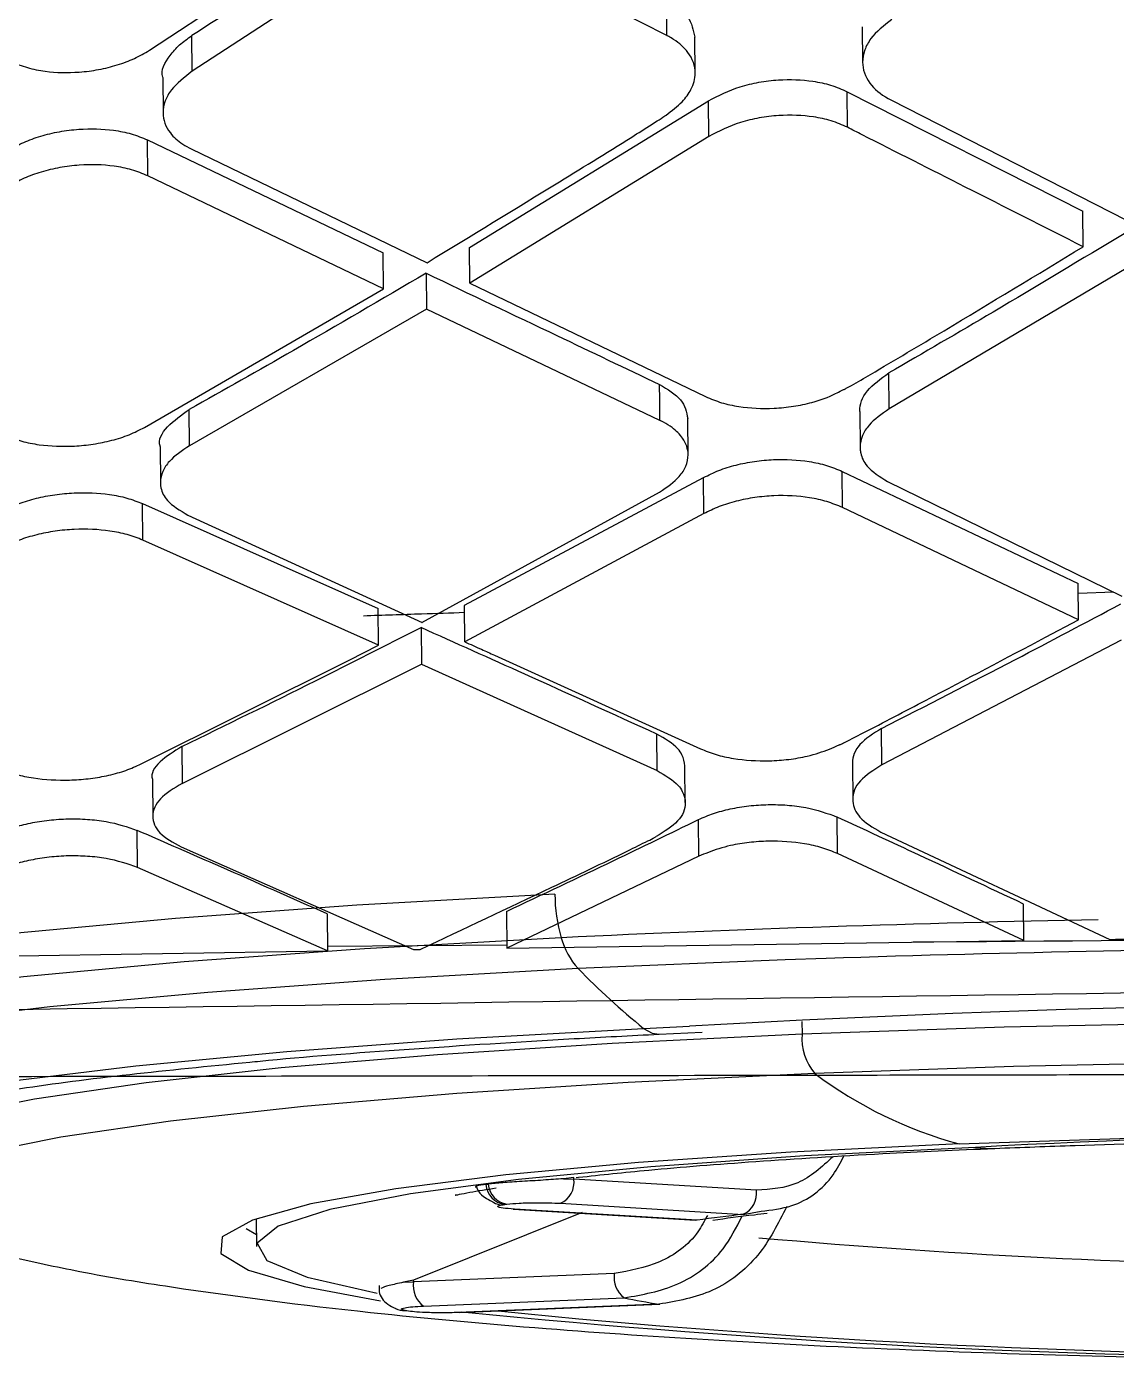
# Model space of a CAD drawing. Extents: x 832 to 912, y 781 to 934.
# Drawn here: x 847.903 to 848.459, y 877.831 to 878.518 of the extents above; entities that cross this region are included whole.
import ezdxf

# ---------------------------------------------------------------- set-up
doc = ezdxf.new("R2010")
doc.units = 0
doc.header["$MEASUREMENT"] = 0
doc.layers.add('1', color=4, linetype='Continuous')

# ---------------------------------------------------------------- blocks, each defined once
blk = doc.blocks.new('pillow top view')
at = {"layer": '1', "color": 3, "linetype": 'Continuous', "lineweight": 25}
for p, q in [((-4.65344, -5.03681), (-4.5285, -4.96174)), ((-4.50712, -4.97381), (-4.63205, -5.04839)), ((-4.38939, -5.03988), (-4.50711, -4.97381)), ((-4.38939, -5.03988), (-4.38883, -5.02175)), ((-4.63205, -5.04839), (-4.63148, -5.0302)), ((-4.37577, -5.05939), (-4.37521, -5.04125)), ((-4.28969, -5.03941), (-4.29025, -5.05753)), ((-4.64718, -5.05086), (-4.64775, -5.06908)), ((-4.4943, -5.14371), (-4.36953, -5.07395)), ((-4.3701, -5.09211), (-4.36953, -5.07395)), ((-4.29929, -5.09024), (-4.29873, -5.07211)), ((-4.29873, -5.0721), (-4.181, -5.13767)), ((-4.27662, -5.07712), (-4.1589, -5.14318)), ((-4.65675, -5.10073), (-4.65619, -5.08247)), ((-4.65619, -5.08245), (-4.53835, -5.14469)), ((-4.63409, -5.08788), (-4.51627, -5.15065)), ((-4.3701, -5.09211), (-4.49487, -5.162)), ((-4.53892, -5.16301), (-4.65676, -5.10073)), ((-4.18156, -5.15586), (-4.18099, -5.13769)), ((-4.53892, -5.16301), (-4.53835, -5.14472)), ((-4.49487, -5.162), (-4.4943, -5.14373)), ((-4.51694, -5.15598), (-4.51751, -5.17432)), ((-4.66358, -5.22881), (-4.53892, -5.16301)), ((-4.49487, -5.162), (-4.37704, -5.22452)), ((-4.16018, -5.16777), (-4.28369, -5.23447)), ((-4.51752, -5.17432), (-4.64097, -5.23902)), ((-4.4008, -5.23577), (-4.51751, -5.17432)), ((-4.64096, -5.23902), (-4.64039, -5.22056)), ((-4.28368, -5.23448), (-4.28311, -5.21618)), ((-4.38713, -5.25374), (-4.38656, -5.23536)), ((-4.29876, -5.23525), (-4.29933, -5.25359)), ((-4.65602, -5.23884), (-4.65659, -5.25735)), ((-4.66669, -5.28616), (-4.66611, -5.26758)), ((-4.66611, -5.26757), (-4.54815, -5.3258)), ((-4.50414, -5.32591), (-4.37966, -5.26569)), ((-4.38023, -5.28411), (-4.37966, -5.26569)), ((-4.30948, -5.28381), (-4.30891, -5.26541)), ((-4.30891, -5.2654), (-4.19106, -5.32729)), ((-4.64321, -5.27434), (-4.52613, -5.33388)), ((-4.52614, -5.33388), (-4.40242, -5.27222)), ((-4.28599, -5.27151), (-4.16902, -5.3347)), ((-4.19163, -5.34575), (-4.30948, -5.28381)), ((-4.54873, -5.34445), (-4.66669, -5.28616)), ((-4.38023, -5.28411), (-4.50472, -5.34453)), ((-4.54873, -5.34445), (-4.54815, -5.3258)), ((-4.50471, -5.34453), (-4.50414, -5.32594)), ((-4.19163, -5.34576), (-4.19106, -5.3273)), ((-4.52673, -5.33639), (-4.52731, -5.35504)), ((-4.17297, -5.33249), (-4.19121, -5.3323)), ((-4.56406, -5.35152), (-4.54873, -5.34445)), ((-4.67308, -5.40054), (-4.56406, -5.35152)), ((-4.48984, -5.35194), (-4.38678, -5.40379)), ((-4.20865, -5.35397), (-4.19163, -5.34576)), ((-4.65165, -5.41089), (-4.52731, -5.35504)), ((-4.52731, -5.35504), (-4.40937, -5.41405)), ((-4.17023, -5.357), (-4.29466, -5.41566)), ((-4.65107, -5.39212), (-4.65165, -5.41089)), ((-4.40937, -5.41405), (-4.40879, -5.39541)), ((-4.29466, -5.41566), (-4.29409, -5.3971)), ((-4.66664, -5.40835), (-4.66722, -5.42716)), ((-4.39565, -5.43085), (-4.39507, -5.41221)), ((-4.30968, -5.41425), (-4.31026, -5.43285)), ((-4.67604, -5.45278), (-4.67545, -5.43393)), ((-4.38982, -5.45848), (-4.38924, -5.43982)), ((-4.31912, -5.45998), (-4.31854, -5.44134)), ((-4.65348, -5.44323), (-4.53717, -5.50022)), ((-4.58095, -5.49912), (-4.67604, -5.45278)), ((-4.29655, -5.44988), (-4.18216, -5.50921)), ((-4.38982, -5.45848), (-4.48957, -5.50143)), ((-4.22591, -5.50808), (-4.31913, -5.45998)), ((-4.58037, -5.48028), (-4.58095, -5.49912)), ((-4.48899, -5.48265), (-4.48957, -5.50143)), ((-4.22591, -5.50808), (-4.22533, -5.48944)), ((-4.84871, -5.49275), (-4.58095, -5.49912)), ((-4.48952, -5.49996), (-4.58089, -5.497)), ((-4.53717, -5.50022), (-4.53373, -5.50031)), ((-4.48957, -5.50143), (-4.22591, -5.50808))]:
    blk.add_line(p, q, dxfattribs=at)
at = {"layer": '1', "color": 3, "linetype": 'Continuous', "lineweight": 25, "flags": 128}
blk.add_lwpolyline([(-4.4008, -5.23577), (-4.40048, -5.22548), (-4.40023, -5.2174)], dxfattribs=at)
at = {"layer": '1', "color": 3, "linetype": 'Continuous', "lineweight": 25}
for points, knots in [([(-5.96993, -5.31757), (-5.95412, -5.28197), (-5.92247, -5.21069), (-5.8683, -5.0828), (-5.80672, -4.93522), (-5.73674, -4.7627), (-5.65757, -4.56395), (-5.57202, -4.33817), (-5.47877, -4.09082), (-5.36905, -3.79745), (-5.24148, -3.45857), (-5.09568, -3.07781), (-4.94356, -2.68976), (-4.78567, -2.29692), (-4.62314, -1.90181), (-4.51096, -1.63778), (-4.45493, -1.50592)], [0, 0, 0, 0, 0.06234, 0.124818, 0.187363, 0.250453, 0.313852, 0.376637, 0.439459, 0.502671, 0.586016, 0.668823, 0.751617, 0.834542, 0.917364, 1, 1, 1, 1]), ([(-5.88354, -5.31773), (-5.86533, -5.2826), (-5.82888, -5.21228), (-5.7653, -5.08689), (-5.69697, -4.94008), (-5.62156, -4.76744), (-5.54008, -4.56693), (-5.45479, -4.33956), (-5.36482, -4.0909), (-5.26168, -3.79698), (-5.14437, -3.45855), (-5.01176, -3.07907), (-4.87392, -2.69279), (-4.73025, -2.30246), (-4.58127, -1.91042), (-4.47645, -1.64923), (-4.42408, -1.51874)], [0, 0, 0, 0, 0.062319, 0.124752, 0.187451, 0.250906, 0.314486, 0.37751, 0.44061, 0.503895, 0.587131, 0.669779, 0.75236, 0.835034, 0.917583, 1, 1, 1, 1]), ([(-5.66429, -5.29809), (-5.66125, -5.29267), (-5.64418, -5.2623), (-5.61086, -5.20379), (-5.57105, -5.12567), (-5.53151, -5.04557), (-5.49133, -4.9669), (-5.44392, -4.87301), (-5.3899, -4.75989), (-5.33004, -4.62557), (-5.25744, -4.47025), (-5.18247, -4.30578), (-5.10108, -4.12448), (-5.01326, -3.92759), (-4.91944, -3.71552), (-4.82239, -3.49626), (-4.72242, -3.27374), (-4.61807, -3.0442), (-4.52191, -2.8345), (-4.43676, -2.65157), (-4.3612, -2.49113), (-4.28001, -2.32121), (-4.19911, -2.15285), (-4.12742, -2.005), (-4.08368, -1.91839), (-4.06475, -1.8809)], [0, 0, 0, 0, 0.009738, 0.054602, 0.100033, 0.132056, 0.170263, 0.205637, 0.248795, 0.300159, 0.346151, 0.397485, 0.446642, 0.498592, 0.555879, 0.611205, 0.664279, 0.721091, 0.779345, 0.816198, 0.852883, 0.894557, 0.93795, 0.973138, 1, 1, 1, 1]), ([(-4.05075, -1.88719), (-4.11925, -2.02592), (-4.25638, -2.30365), (-4.4535, -2.71878), (-4.64269, -3.131), (-4.82513, -3.53552), (-4.97557, -3.87826), (-5.10042, -4.15737), (-5.19893, -4.37841), (-5.29597, -4.58274), (-5.38891, -4.78578), (-5.49037, -4.97757), (-5.58218, -5.15438), (-5.63666, -5.25013), (-5.66395, -5.29809)], [0, 0, 0, 0, 0.099304, 0.198802, 0.298385, 0.398318, 0.498406, 0.560918, 0.623789, 0.687365, 0.750255, 0.833389, 0.916533, 1, 1, 1, 1]), ([(-5.3467, -5.32792), (-5.31822, -5.28694), (-5.26101, -5.20458), (-5.16152, -5.05074), (-5.05365, -4.87807), (-4.93684, -4.68686), (-4.81207, -4.48032), (-4.65625, -4.22147), (-4.46573, -3.90579), (-4.23619, -3.53293), (-3.99353, -3.14702), (-3.82029, -2.8855), (-3.73354, -2.75454)], [0, 0, 0, 0, 0.080977, 0.162706, 0.245456, 0.32577, 0.407713, 0.491268, 0.616464, 0.743327, 0.871464, 1, 1, 1, 1]), ([(-4.50655, -4.95568), (-4.52989, -4.96983), (-4.57157, -4.9951), (-4.61317, -5.01947), (-4.63148, -5.0302)], [0, 0, 0, 0, 0.56, 1, 1, 1, 1]), ([(-4.38882, -5.02175), (-4.38735, -5.02265), (-4.3831, -5.02526), (-4.37679, -5.03157), (-4.37584, -5.03763), (-4.37527, -5.04126)], [0, 0, 0, 0, 0.17571, 0.505414, 1, 1, 1, 1]), ([(-4.64714, -5.05085), (-4.64715, -5.05081), (-4.64824, -5.04728), (-4.64453, -5.04144), (-4.63837, -5.03463), (-4.63375, -5.03166), (-4.63148, -5.0302)], [0, 0, 0, 0, 0.006563, 0.501226, 0.755238, 1, 1, 1, 1]), ([(-4.27453, -5.03625), (-4.27864, -5.03922), (-4.285, -5.04381), (-4.28923, -5.05129), (-4.29103, -5.05908), (-4.28824, -5.06813), (-4.28145, -5.07435), (-4.27707, -5.07687), (-4.27663, -5.07712)], [0, 0, 0, 0, 0.236359, 0.365125, 0.500757, 0.750191, 0.974844, 1, 1, 1, 1]), ([(-4.72427, -5.03965), (-4.72156, -5.04091), (-4.71638, -5.04333), (-4.7048, -5.04609), (-4.69222, -5.0469), (-4.67963, -5.04576), (-4.67002, -5.04377), (-4.66101, -5.04083), (-4.65596, -5.03815), (-4.65343, -5.03681)], [0, 0, 0, 0, 0.142546, 0.273416, 0.499419, 0.625122, 0.750294, 0.875178, 1, 1, 1, 1]), ([(-4.39148, -5.08029), (-4.38846, -5.07816), (-4.38282, -5.0742), (-4.37743, -5.06736), (-4.37476, -5.05864), (-4.37759, -5.04944), (-4.38379, -5.04336), (-4.38787, -5.04077), (-4.38899, -5.0401), (-4.38929, -5.03994), (-4.38938, -5.03988), (-4.38939, -5.03988)], [0, 0, 0, 0, 0.168599, 0.314289, 0.500832, 0.74991, 0.935299, 0.982819, 0.995209, 0.999512, 1, 1, 1, 1]), ([(-4.63205, -5.04839), (-4.63615, -5.05129), (-4.64251, -5.05578), (-4.64674, -5.06305), (-4.64853, -5.0706), (-4.64595, -5.07848), (-4.6398, -5.08458), (-4.63554, -5.08705), (-4.6341, -5.08789)], [0, 0, 0, 0, 0.235294, 0.364143, 0.500283, 0.749676, 0.91582, 1, 1, 1, 1]), ([(-4.36953, -5.07395), (-4.36429, -5.07149), (-4.35638, -5.06778), (-4.34349, -5.06534), (-4.3308, -5.06429), (-4.31808, -5.06532), (-4.30651, -5.0683), (-4.30139, -5.0708), (-4.29873, -5.07209)], [0, 0, 0, 0, 0.246373, 0.372176, 0.499633, 0.729591, 0.859815, 1, 1, 1, 1]), ([(-4.72701, -5.08479), (-4.72452, -5.08353), (-4.71952, -5.081), (-4.71058, -5.07819), (-4.70096, -5.07628), (-4.68821, -5.07519), (-4.6755, -5.07608), (-4.66393, -5.07887), (-4.65883, -5.08123), (-4.65619, -5.08245)], [0, 0, 0, 0, 0.123365, 0.247578, 0.372931, 0.499546, 0.73012, 0.860224, 1, 1, 1, 1]), ([(-4.51627, -5.15065), (-4.49324, -5.13783), (-4.4568, -5.11755), (-4.41673, -5.09508), (-4.39835, -5.08439), (-4.39321, -5.08146), (-4.39167, -5.08041), (-4.39148, -5.08029)], [0, 0, 0, 0, 0.554204, 0.876802, 0.963316, 0.995483, 1, 1, 1, 1]), ([(-4.29929, -5.09024), (-4.30193, -5.08896), (-4.30702, -5.08647), (-4.31858, -5.08348), (-4.33131, -5.08244), (-4.34404, -5.08349), (-4.35692, -5.08593), (-4.36485, -5.08965), (-4.37009, -5.09211)], [0, 0, 0, 0, 0.139184, 0.269055, 0.500241, 0.627369, 0.753365, 1, 1, 1, 1]), ([(-4.18156, -5.15586), (-4.20118, -5.14493), (-4.23799, -5.12443), (-4.27724, -5.10254), (-4.29686, -5.0916), (-4.2993, -5.09024)], [0, 0, 0, 0, 0.499991, 0.937959, 1, 1, 1, 1]), ([(-4.65675, -5.10073), (-4.65938, -5.09952), (-4.66445, -5.09718), (-4.67599, -5.09438), (-4.68871, -5.09347), (-4.70149, -5.09456), (-4.71112, -5.09647), (-4.72008, -5.09928), (-4.72508, -5.10181), (-4.72758, -5.10308)], [0, 0, 0, 0, 0.138802, 0.268469, 0.499892, 0.62644, 0.752103, 0.876529, 1, 1, 1, 1]), ([(-4.15961, -5.14956), (-4.1827, -5.16225), (-4.22393, -5.18492), (-4.26503, -5.20662), (-4.28311, -5.21617)], [0, 0, 0, 0, 0.560002, 1, 1, 1, 1]), ([(-4.51695, -5.15598), (-4.54003, -5.16832), (-4.58126, -5.19036), (-4.62232, -5.21133), (-4.64039, -5.22056)], [0, 0, 0, 0, 0.56, 1, 1, 1, 1]), ([(-4.51694, -5.15598), (-4.49516, -5.16745), (-4.45625, -5.18795), (-4.41735, -5.2084), (-4.40023, -5.2174)], [0, 0, 0, 0, 0.560002, 1, 1, 1, 1]), ([(-4.30628, -5.22364), (-4.30615, -5.2236), (-4.30579, -5.22347), (-4.30452, -5.22285), (-4.30008, -5.22061), (-4.28307, -5.2115), (-4.24279, -5.18968), (-4.20577, -5.16923), (-4.18156, -5.15585)], [0, 0, 0, 0, 0.003088, 0.00922, 0.030711, 0.110678, 0.418547, 1, 1, 1, 1]), ([(-4.65592, -5.23883), (-4.65595, -5.23875), (-4.65708, -5.23557), (-4.65275, -5.22864), (-4.64451, -5.22326), (-4.64039, -5.22056)], [0, 0, 0, 0, 0.01295, 0.505758, 1, 1, 1, 1]), ([(-4.40023, -5.2174), (-4.39621, -5.22003), (-4.38819, -5.22527), (-4.38712, -5.232), (-4.38658, -5.23536)], [0, 0, 0, 0, 0.501595, 1, 1, 1, 1]), ([(-4.29876, -5.23525), (-4.29876, -5.23515), (-4.29871, -5.23173), (-4.29591, -5.22455), (-4.28738, -5.21897), (-4.28311, -5.21618)], [0, 0, 0, 0, 0.0144512, 0.5065076, 1, 1, 1, 1]), ([(-4.73435, -5.2301), (-4.73178, -5.23124), (-4.72678, -5.23344), (-4.7153, -5.2362), (-4.70262, -5.23721), (-4.68991, -5.23642), (-4.68035, -5.23485), (-4.67126, -5.23235), (-4.66615, -5.23), (-4.66357, -5.22882)], [0, 0, 0, 0, 0.136821, 0.265624, 0.498992, 0.621669, 0.745831, 0.871809, 1, 1, 1, 1]), ([(-4.37704, -5.22452), (-4.37446, -5.22573), (-4.36946, -5.22807), (-4.35796, -5.23103), (-4.34521, -5.23218), (-4.33244, -5.2314), (-4.32153, -5.22959), (-4.31332, -5.22692), (-4.30814, -5.22436), (-4.30674, -5.22383), (-4.30627, -5.22365)], [0, 0, 0, 0, 0.136545, 0.265238, 0.498742, 0.623935, 0.74872, 0.92478, 0.974922, 1, 1, 1, 1]), ([(-4.40242, -5.27222), (-4.39856, -5.26981), (-4.39244, -5.26599), (-4.38816, -5.25944), (-4.38645, -5.25284), (-4.38849, -5.24583), (-4.39366, -5.24022), (-4.39784, -5.23735), (-4.40001, -5.23621), (-4.40058, -5.23588), (-4.40075, -5.23581), (-4.40079, -5.23577), (-4.4008, -5.23577)], [0, 0, 0, 0, 0.224688, 0.356322, 0.500619, 0.716723, 0.87218, 0.966665, 0.990992, 0.997414, 0.999715, 1, 1, 1, 1]), ([(-4.28368, -5.23448), (-4.28764, -5.237), (-4.29388, -5.24098), (-4.29822, -5.24765), (-4.29932, -5.25177), (-4.29935, -5.25474), (-4.29899, -5.25809), (-4.29642, -5.2644), (-4.28987, -5.26887), (-4.28599, -5.27151)], [0, 0, 0, 0, 0.228113, 0.358947, 0.500788, 0.528393, 0.579389, 0.751052, 1, 1, 1, 1]), ([(-4.64096, -5.23902), (-4.64492, -5.24146), (-4.65116, -5.24529), (-4.6555, -5.25169), (-4.65651, -5.25539), (-4.6566, -5.25754), (-4.6566, -5.25849), (-4.65626, -5.26156), (-4.65372, -5.26761), (-4.6471, -5.27186), (-4.64322, -5.27435)], [0, 0, 0, 0, 0.227316, 0.358299, 0.500688, 0.509894, 0.525431, 0.575473, 0.751059, 1, 1, 1, 1]), ([(-4.73688, -5.2682), (-4.73433, -5.2671), (-4.72927, -5.26492), (-4.72024, -5.26259), (-4.71066, -5.26111), (-4.69785, -5.26042), (-4.68508, -5.26152), (-4.67361, -5.2643), (-4.66865, -5.26646), (-4.66611, -5.26757)], [0, 0, 0, 0, 0.127159, 0.252722, 0.377141, 0.500834, 0.736287, 0.864615, 1, 1, 1, 1]), ([(-4.37966, -5.26569), (-4.37712, -5.26455), (-4.37206, -5.26228), (-4.36305, -5.25987), (-4.35348, -5.25837), (-4.34068, -5.25769), (-4.32791, -5.25891), (-4.31642, -5.26191), (-4.31145, -5.26421), (-4.30891, -5.2654)], [0, 0, 0, 0, 0.126876, 0.252414, 0.376928, 0.500944, 0.736646, 0.864916, 1, 1, 1, 1]), ([(-4.30948, -5.28381), (-4.31202, -5.28263), (-4.31697, -5.28034), (-4.32845, -5.27734), (-4.34123, -5.27611), (-4.35406, -5.27678), (-4.36362, -5.27829), (-4.37264, -5.2807), (-4.37769, -5.28297), (-4.38024, -5.28411)], [0, 0, 0, 0, 0.134586, 0.262688, 0.499093, 0.62296, 0.747654, 0.873201, 1, 1, 1, 1]), ([(-4.66669, -5.28616), (-4.66922, -5.28506), (-4.67416, -5.28291), (-4.68563, -5.28012), (-4.69842, -5.27901), (-4.71125, -5.27971), (-4.72082, -5.28119), (-4.72986, -5.28353), (-4.73491, -5.28571), (-4.73746, -5.28681)], [0, 0, 0, 0, 0.134894, 0.26309, 0.499283, 0.622894, 0.74744, 0.872986, 1, 1, 1, 1]), ([(-4.50425, -5.32966), (-4.51155, -5.32961), (-4.52872, -5.3295), (-4.54588, -5.32939), (-4.55575, -5.32933)], [0, 0, 0, 0, 0.425017, 1, 1, 1, 1]), ([(-4.65107, -5.39212), (-4.62791, -5.38196), (-4.58656, -5.36381), (-4.54501, -5.34476), (-4.52673, -5.33638)], [0, 0, 0, 0, 0.559996, 1, 1, 1, 1]), ([(-4.40879, -5.39541), (-4.43082, -5.3843), (-4.47016, -5.36447), (-4.50944, -5.34497), (-4.52673, -5.33639)], [0, 0, 0, 0, 0.559995, 1, 1, 1, 1]), ([(-4.29409, -5.3971), (-4.2709, -5.38639), (-4.2295, -5.36727), (-4.18794, -5.34732), (-4.16966, -5.33854)], [0, 0, 0, 0, 0.559996, 1, 1, 1, 1]), ([(-4.50471, -5.34453), (-4.50194, -5.34592), (-4.49698, -5.34838), (-4.49203, -5.35085), (-4.48984, -5.35194)], [0, 0, 0, 0, 0.5599306, 1, 1, 1, 1]), ([(-4.31607, -5.40466), (-4.31595, -5.40462), (-4.3156, -5.4045), (-4.31444, -5.404), (-4.31053, -5.40226), (-4.29581, -5.3954), (-4.26117, -5.3791), (-4.22938, -5.36389), (-4.20865, -5.35397)], [0, 0, 0, 0, 0.003559, 0.010155, 0.03245, 0.113559, 0.42183, 1, 1, 1, 1]), ([(-4.65107, -5.39212), (-4.65518, -5.39447), (-4.66341, -5.39916), (-4.66775, -5.4053), (-4.66658, -5.40827), (-4.66655, -5.40834)], [0, 0, 0, 0, 0.493746, 0.988259, 1, 1, 1, 1]), ([(-4.7438, -5.39987), (-4.74128, -5.40094), (-4.73637, -5.40302), (-4.72486, -5.40586), (-4.71205, -5.40712), (-4.69929, -5.40673), (-4.68984, -5.40556), (-4.68077, -5.40355), (-4.67566, -5.40156), (-4.67307, -5.40054)], [0, 0, 0, 0, 0.134184, 0.262295, 0.500549, 0.620487, 0.743364, 0.869707, 1, 1, 1, 1]), ([(-4.39513, -5.41221), (-4.39533, -5.41029), (-4.39563, -5.40727), (-4.39937, -5.40139), (-4.40479, -5.39794), (-4.40878, -5.3954)], [0, 0, 0, 0, 0.314011, 0.493619, 1, 1, 1, 1]), ([(-4.29409, -5.3971), (-4.29837, -5.39957), (-4.30696, -5.4045), (-4.30947, -5.411), (-4.30968, -5.41415), (-4.30967, -5.41423), (-4.30967, -5.41425)], [0, 0, 0, 0, 0.493478, 0.98753, 0.996167, 1, 1, 1, 1]), ([(-4.38678, -5.4038), (-4.38427, -5.40493), (-4.37934, -5.40716), (-4.36782, -5.41019), (-4.35491, -5.41158), (-4.34198, -5.41112), (-4.33142, -5.40978), (-4.32255, -5.40718), (-4.31772, -5.40531), (-4.31607, -5.40467)], [0, 0, 0, 0, 0.133837, 0.261851, 0.500339, 0.624828, 0.750314, 0.914734, 1, 1, 1, 1]), ([(-4.65165, -5.41089), (-4.65591, -5.41324), (-4.66448, -5.41796), (-4.66835, -5.42691), (-4.66544, -5.43592), (-4.65746, -5.4408), (-4.65349, -5.44323)], [0, 0, 0, 0, 0.248004, 0.498683, 0.750055, 1, 1, 1, 1]), ([(-4.40936, -5.41404), (-4.40534, -5.41659), (-4.39992, -5.42003), (-4.39623, -5.42599), (-4.39492, -5.43218), (-4.39844, -5.44046), (-4.40697, -5.44525), (-4.41123, -5.44765)], [0, 0, 0, 0, 0.250495, 0.338254, 0.501584, 0.751028, 1, 1, 1, 1]), ([(-4.29466, -5.41566), (-4.29892, -5.41813), (-4.30746, -5.42309), (-4.31132, -5.43227), (-4.30939, -5.43859), (-4.30506, -5.44447), (-4.30059, -5.44732), (-4.29655, -5.44988)], [0, 0, 0, 0, 0.248307, 0.498758, 0.722813, 0.750103, 1, 1, 1, 1]), ([(-4.74615, -5.43253), (-4.74363, -5.43159), (-4.73869, -5.42977), (-4.72977, -5.42788), (-4.72027, -5.42676), (-4.71034, -5.42652), (-4.7005, -5.42715), (-4.68786, -5.42908), (-4.6804, -5.43199), (-4.67545, -5.43393)], [0, 0, 0, 0, 0.127872, 0.250071, 0.375799, 0.500245, 0.623668, 0.750622, 1, 1, 1, 1]), ([(-4.58037, -5.48028), (-4.59813, -5.47157), (-4.62984, -5.456), (-4.66152, -5.44067), (-4.67546, -5.43393)], [0, 0, 0, 0, 0.560003, 1, 1, 1, 1]), ([(-4.38925, -5.43982), (-4.38671, -5.43883), (-4.38176, -5.43689), (-4.37284, -5.4349), (-4.36335, -5.43372), (-4.35345, -5.43347), (-4.34362, -5.43414), (-4.331, -5.43618), (-4.32351, -5.43928), (-4.31854, -5.44134)], [0, 0, 0, 0, 0.127733, 0.250056, 0.375718, 0.50021, 0.623725, 0.750563, 1, 1, 1, 1]), ([(-4.48899, -5.48265), (-4.4704, -5.4748), (-4.43721, -5.46079), (-4.4039, -5.44623), (-4.38924, -5.43982)], [0, 0, 0, 0, 0.560005, 1, 1, 1, 1]), ([(-4.22533, -5.48944), (-4.24274, -5.48042), (-4.27382, -5.4643), (-4.30488, -5.44835), (-4.31855, -5.44134)], [0, 0, 0, 0, 0.560005, 1, 1, 1, 1]), ([(-4.67604, -5.45278), (-4.68102, -5.45084), (-4.68851, -5.44793), (-4.70117, -5.44601), (-4.71099, -5.44538), (-4.72088, -5.44564), (-4.73035, -5.44676), (-4.73926, -5.44864), (-4.74421, -5.45047), (-4.74674, -5.45141)], [0, 0, 0, 0, 0.251042, 0.377174, 0.500605, 0.624762, 0.749404, 0.87182, 1, 1, 1, 1]), ([(-4.53373, -5.50031), (-4.51095, -5.49065), (-4.47503, -5.47543), (-4.4356, -5.45865), (-4.41767, -5.45059), (-4.41281, -5.44851), (-4.41139, -5.44773), (-4.41124, -5.44764)], [0, 0, 0, 0, 0.55879, 0.881254, 0.966082, 0.996276, 1, 1, 1, 1]), ([(-4.31912, -5.45998), (-4.32164, -5.45883), (-4.32656, -5.45659), (-4.3381, -5.4535), (-4.35104, -5.45202), (-4.36399, -5.4524), (-4.37457, -5.45362), (-4.38342, -5.45616), (-4.38822, -5.4579), (-4.38982, -5.45848)], [0, 0, 0, 0, 0.133401, 0.261294, 0.500705, 0.625139, 0.750268, 0.916782, 1, 1, 1, 1]), ([(-3.3395, -5.53865), (-3.65104, -5.52782), (-3.96534, -5.51691), (-4.27964, -5.50675), (-4.2824, -5.50666)], [0, 0, 0, 0, 0.991227, 1, 1, 1, 1]), ([(-4.18216, -5.50921), (-4.18081, -5.50924), (-4.17841, -5.5093), (-4.17601, -5.50936), (-4.17495, -5.50939)], [0, 0, 0, 0, 0.560078, 1, 1, 1, 1]), ([(-0.25423, -5.65688), (-0.85324, -5.63452), (-1.77413, -5.60015), (-3.43436, -5.55515), (-4.49535, -5.52886), (-5.23436, -5.51055)], [0, 0, 0, 0, 0.360925, 0.55487, 1, 1, 1, 1]), ([(-5.25368, -5.53677), (-5.15456, -5.54067), (-4.95245, -5.54863), (-4.66402, -5.55976), (-4.40503, -5.56968), (-4.196, -5.57765), (-4.01994, -5.58433), (-3.85576, -5.59055), (-3.68111, -5.59715), (-3.46582, -5.60528), (-3.20411, -5.61515), (-2.89148, -5.62693), (-2.55016, -5.63978), (-2.02547, -5.65968), (-1.33762, -5.68613), (-0.50485, -5.71914), (0.42983, -5.757), (1.47143, -5.80044), (2.36703, -5.83885), (3.00543, -5.8661), (3.40365, -5.88307), (3.83664, -5.90146), (4.28532, -5.92042), (4.58969, -5.93293), (4.73766, -5.93901)], [0, 0, 0, 0, 0.029764, 0.060686, 0.086609, 0.107532, 0.123453, 0.139473, 0.156828, 0.175894, 0.204114, 0.235404, 0.269759, 0.306592, 0.392937, 0.476282, 0.556631, 0.673579, 0.789037, 0.825557, 0.865275, 0.908612, 0.955569, 1, 1, 1, 1])]:
    blk.add_open_spline(points, degree=3, knots=knots, dxfattribs=at)
blk = doc.blocks.new('2026 SOVEREIGN HL')
at = {"layer": '1', "color": 3, "linetype": 'Continuous', "lineweight": 25}
for p, q in [((16.48847, 80.91236), (16.51193, 80.91348)), ((16.56924, 80.91588), (16.56929, 80.90934)), ((16.49638, 80.90941), (16.5183, 80.9104)), ((16.4529, 80.83627), (16.4476, 80.83575)), ((16.45289, 80.83549), (16.4529, 80.83627)), ((16.45408, 80.83634), (16.45534, 80.83646)), ((16.40808, 80.83281), (16.40923, 80.83296)), ((16.4476, 80.83575), (16.45289, 80.83549)), ((16.54602, 80.82988), (16.45289, 80.83549)), ((16.41763, 80.82261), (16.41878, 80.82275)), ((16.44617, 80.82319), (16.53931, 80.81757)), ((16.45719, 80.81856), (16.37119, 80.78395)), ((16.4219, 80.8202), (16.42261, 80.82022)), ((16.4219, 80.8202), (16.51503, 80.81458)), ((16.51575, 80.8146), (16.42261, 80.82022)), ((16.53931, 80.81757), (16.5484, 80.81921)), ((16.28573, 80.81032), (16.29099, 80.80723)), ((16.29086, 80.81534), (16.29109, 80.80115)), ((16.51575, 80.8146), (16.51503, 80.81458)), ((16.37119, 80.78395), (16.36599, 80.78291)), ((16.36599, 80.78291), (16.3712, 80.78318)), ((16.3712, 80.78318), (16.37119, 80.78395)), ((16.47355, 80.7874), (16.3712, 80.78318)), ((16.37625, 80.77079), (16.4786, 80.77501)), ((16.36474, 80.76865), (16.36561, 80.76849)), ((16.36775, 80.76834), (16.36688, 80.7685)), ((16.49632, 80.77175), (16.39396, 80.76752)), ((16.39445, 80.76749), (16.39396, 80.76752)), ((16.39445, 80.76749), (16.49681, 80.77171)), ((16.49632, 80.77175), (16.49681, 80.77171))]:
    blk.add_line(p, q, dxfattribs=at)
at = {"layer": '1', "color": 3, "linetype": 'Continuous', "lineweight": 25, "flags": 128}
for points in [[(16.44328, 80.98078), (16.34222, 80.9751), (16.24975, 80.96839), (16.16723, 80.96077), (16.09586, 80.95233), (16.03667, 80.9432), (15.99055, 80.93352), (15.95814, 80.92343), (15.93994, 80.91306), (15.93577, 80.90513)], [(16.4465, 80.95859), (16.34611, 80.95295), (16.25425, 80.94629), (16.17227, 80.93871), (16.10137, 80.93033), (16.04258, 80.92126), (15.99675, 80.91164), (15.96456, 80.90161), (15.94648, 80.89132), (15.94276, 80.88091), (15.94498, 80.87714)], [(16.5815, 80.94801), (16.56067, 80.94728), (16.45509, 80.94281)], [(16.45509, 80.94281), (16.35647, 80.93726), (16.26624, 80.93072), (16.18572, 80.92328), (16.11607, 80.91505), (16.05832, 80.90614), (16.01331, 80.89669), (15.98168, 80.88684), (15.96392, 80.87673), (15.96027, 80.8665), (15.96556, 80.85982)], [(16.03304, 80.83532), (16.03029, 80.83798), (16.02916, 80.84787), (16.04226, 80.8577), (16.06939, 80.86731), (16.11012, 80.87654), (16.16382, 80.88526), (16.22962, 80.89332), (16.3065, 80.9006), (16.39324, 80.90698), (16.48847, 80.91236)], [(16.48847, 80.91236), (16.49292, 80.90987), (16.49643, 80.90941)], [(17.77951, 80.8423), (17.77848, 80.84621), (17.76578, 80.85581), (17.73882, 80.86518), (17.69804, 80.87417), (17.64416, 80.88262), (17.57809, 80.89038), (17.50096, 80.89732), (17.4141, 80.90332), (17.31899, 80.90829), (17.21725, 80.91213), (17.11063, 80.91478), (17.00095, 80.9162), (16.89009, 80.91635), (16.77994, 80.91525), (16.6724, 80.9129), (16.56929, 80.90934)], [(16.56929, 80.90934), (16.47239, 80.90465), (16.38335, 80.89889), (16.30369, 80.89217), (16.23479, 80.8846), (16.17781, 80.87631), (16.13373, 80.86744), (16.10332, 80.85815), (16.08707, 80.84859), (16.08425, 80.8426)], [(17.75803, 80.83271), (17.75083, 80.83682), (17.72435, 80.84603), (17.68431, 80.85485), (17.63139, 80.86314), (17.5665, 80.87077), (17.49076, 80.87758), (17.40545, 80.88348), (17.31204, 80.88836), (17.21213, 80.89213), (17.10742, 80.89473), (16.99971, 80.89613), (16.89084, 80.89628), (16.78267, 80.89519), (16.67705, 80.89288), (16.57579, 80.88939)], [(16.57579, 80.88939), (16.48063, 80.88478), (16.39318, 80.87913), (16.31496, 80.87252), (16.24729, 80.86509), (16.19133, 80.85695), (16.14805, 80.84824), (16.11817, 80.83912), (16.10672, 80.83338)], [(16.64935, 80.8535), (16.74148, 80.85659), (16.83787, 80.85845), (16.93636, 80.85903), (17.03474, 80.85833), (17.13083, 80.85636), (17.22248, 80.85316), (17.30763, 80.84881), (17.38439, 80.8434), (17.45104, 80.83705), (17.5061, 80.82991), (17.54832, 80.82214), (17.57678, 80.8139), (17.59083, 80.80538), (17.59017, 80.79678), (17.57479, 80.78828), (17.54506, 80.78008), (17.50162, 80.77235), (17.46204, 80.76714)], [(16.64935, 80.8535), (16.56353, 80.84925), (16.48593, 80.84393), (16.4183, 80.83766), (16.36214, 80.83059), (16.31871, 80.82286), (16.28898, 80.81466), (16.2736, 80.80616), (16.27293, 80.79756), (16.28698, 80.78904), (16.31544, 80.7808), (16.35431, 80.77355)], [(16.65777, 80.85171), (16.57054, 80.84735), (16.4922, 80.84185), (16.42469, 80.83536), (16.36967, 80.82802), (16.3285, 80.82003), (16.30218, 80.81157), (16.29136, 80.80286), (16.29632, 80.7941), (16.31693, 80.78552), (16.35268, 80.77733)], [(16.65777, 80.85171), (16.66503, 80.85115), (16.66753, 80.85119)], [(16.36775, 80.76834), (16.3659, 80.76844), (16.36561, 80.76849)]]:
    blk.add_lwpolyline(points, dxfattribs=at)
at = {"layer": '1', "color": 3, "linetype": 'Continuous', "lineweight": 25}
for centre, radius, start, end in [((16.51915, 80.98047), 0.07587, 179.76417, 196.75892), ((16.89332, 71.63125), 9.33804, 91.061672, 92.742604), ((16.48421, 80.96889), 0.03909, 195.27581, 221.85076), ((16.93257, 70.19186), 10.76188, 88.854899, 91.869417), ((16.76002, 81.24353), 0.42826, 224.60189, 230.64853), ((16.92485, 73.71007), 7.21523, 83.528356, 93.28075), ((16.59622, 80.90708), 0.02702, 175.20392, 220.90007), ((16.70547, 81.06182), 0.21574, 233.05456, 254.92319), ((16.93083, 75.9089), 4.95034, 83.26852, 93.162), ((16.41929, 80.83373), 0.01125, 184.71054, 261.49336), ((16.42045, 80.83388), 0.01126, 184.7247, 261.47921), ((16.44124, 80.83386), 0.01176, 294.7877, 7.95463), ((16.53437, 80.82825), 0.01176, 294.78845, 7.96307), ((16.65955, 79.76827), 1.05617, 96.53709, 97.8253), ((16.88335, 84.60206), 3.81126, 264.94128, 269.60602), ((16.38388, 80.78112), 0.01285, 170.80875, 233.56669), ((16.48624, 80.78535), 0.01285, 170.82395, 233.53287), ((16.57215, 81.23303), 0.46747, 258.45692, 260.66504), ((16.36648, 80.77814), 0.00964, 242.58978, 272.34083), ((16.86797, 85.48956), 4.74526, 264.28709, 269.81153), ((16.86457, 85.2554), 4.50964, 264.26897, 269.88577)]:
    blk.add_arc(centre, radius, start, end, dxfattribs=at)
for points, knots in [([(16.28762, 80.89515), (16.28939, 80.89533), (16.31339, 80.89779), (16.36837, 80.90189), (16.43726, 80.90639), (16.48182, 80.90866), (16.49638, 80.90941)], [0, 0, 0, 0, 0.0308687, 0.4197861, 0.8103641, 1, 1, 1, 1]), ([(16.07022, 80.85884), (16.07009, 80.85874), (16.06961, 80.8584), (16.0776, 80.86233), (16.09537, 80.86766), (16.12607, 80.8746), (16.16967, 80.88184), (16.22319, 80.8889), (16.26663, 80.89311), (16.28762, 80.89515)], [0, 0, 0, 0, 0.04636, 0.161251, 0.303653, 0.467939, 0.645056, 0.828487, 1, 1, 1, 1]), ([(16.45534, 80.83646), (16.46682, 80.8377), (16.49303, 80.84053), (16.54553, 80.84467), (16.60508, 80.84841), (16.64826, 80.85033), (16.66755, 80.85119)], [0, 0, 0, 0, 0.212776, 0.48555, 0.770181, 1, 1, 1, 1]), ([(16.66755, 80.85119), (16.68114, 80.85172), (16.72045, 80.85325), (16.78937, 80.85506), (16.86823, 80.85628), (16.9197, 80.85627), (16.94256, 80.85626)], [0, 0, 0, 0, 0.158402, 0.458004, 0.759261, 1, 1, 1, 1]), ([(16.58511, 80.84695), (16.57937, 80.84173), (16.56786, 80.83127), (16.55331, 80.83034), (16.54602, 80.82988)], [0, 0, 0, 0, 0.498544, 1, 1, 1, 1]), ([(16.5484, 80.81921), (16.55369, 80.81979), (16.56733, 80.82126), (16.58275, 80.83224), (16.58892, 80.84401), (16.59064, 80.84729)], [0, 0, 0, 0, 0.313598, 0.808865, 1, 1, 1, 1]), ([(16.39273, 80.82741), (16.3925, 80.82735), (16.39154, 80.82709), (16.39824, 80.82867), (16.40851, 80.83028), (16.4133, 80.83102)], [0, 0, 0, 0, 0.146852, 0.602556, 1, 1, 1, 1]), ([(16.40808, 80.83281), (16.4063, 80.83254), (16.40273, 80.832), (16.40271, 80.83155), (16.4027, 80.83133)], [0, 0, 0, 0, 0.495046, 1, 1, 1, 1]), ([(16.40319, 80.8317), (16.40349, 80.83092), (16.40424, 80.82893), (16.40702, 80.82628), (16.40993, 80.82481), (16.41088, 80.82433)], [0, 0, 0, 0, 0.3000131, 0.7723639, 1, 1, 1, 1]), ([(16.4476, 80.83575), (16.4442, 80.83549), (16.43733, 80.83495), (16.42637, 80.83433), (16.41628, 80.8337), (16.41156, 80.8332), (16.40923, 80.83296)], [0, 0, 0, 0, 0.246572, 0.499367, 0.752551, 1, 1, 1, 1]), ([(16.41088, 80.82433), (16.41173, 80.82379), (16.4131, 80.82293), (16.41493, 80.82242), (16.41562, 80.82223)], [0, 0, 0, 0, 0.623728, 1, 1, 1, 1]), ([(16.42261, 80.82022), (16.42045, 80.82039), (16.41613, 80.82073), (16.4138, 80.82143), (16.41432, 80.82208), (16.41652, 80.82243), (16.41763, 80.82261)], [0, 0, 0, 0, 0.279509, 0.559015, 0.779437, 1, 1, 1, 1]), ([(16.41878, 80.82275), (16.42073, 80.82294), (16.42463, 80.82332), (16.43265, 80.82352), (16.44018, 80.82347), (16.44418, 80.82328), (16.44617, 80.82319)], [0, 0, 0, 0, 0.279664, 0.559219, 0.779594, 1, 1, 1, 1]), ([(16.521, 80.81705), (16.51949, 80.81418), (16.51396, 80.80367), (16.49698, 80.79158), (16.48135, 80.78879), (16.47355, 80.7874)], [0, 0, 0, 0, 0.15826, 0.579786, 1, 1, 1, 1]), ([(16.4786, 80.77501), (16.48786, 80.77662), (16.50636, 80.77983), (16.52817, 80.79601), (16.53574, 80.81084), (16.53868, 80.81659)], [0, 0, 0, 0, 0.379832, 0.759636, 1, 1, 1, 1]), ([(16.56153, 80.82158), (16.55712, 80.81288), (16.54808, 80.79501), (16.52415, 80.7765), (16.5056, 80.77333), (16.49632, 80.77175)], [0, 0, 0, 0, 0.322244, 0.661105, 1, 1, 1, 1]), ([(16.52382, 80.81467), (16.53061, 80.81559), (16.53932, 80.81677), (16.54931, 80.8179), (16.55152, 80.81815)], [0, 0, 0, 0, 0.779157, 1, 1, 1, 1]), ([(16.16449, 80.79616), (16.17672, 80.79348), (16.20519, 80.78726), (16.26548, 80.77759), (16.34245, 80.76772), (16.4353, 80.75932), (16.52745, 80.75305), (16.62274, 80.74833), (16.72211, 80.74506), (16.79915, 80.74331), (16.84314, 80.74304), (16.85348, 80.74298)], [0, 0, 0, 0, 0.058501, 0.13624, 0.304096, 0.444402, 0.57338, 0.708179, 0.836472, 0.961557, 1, 1, 1, 1]), ([(16.3537, 80.78137), (16.35358, 80.78025), (16.35333, 80.77801), (16.35489, 80.77463), (16.35777, 80.7716), (16.36066, 80.77023), (16.36207, 80.76956)], [0, 0, 0, 0, 0.252613, 0.507587, 0.758768, 1, 1, 1, 1]), ([(16.366, 80.78291), (16.36335, 80.78234), (16.358, 80.78119), (16.35561, 80.7803), (16.35441, 80.77984)], [0, 0, 0, 0, 0.493802, 1, 1, 1, 1]), ([(16.36688, 80.7685), (16.36598, 80.76874), (16.36418, 80.76923), (16.36617, 80.76993), (16.37039, 80.77048), (16.37429, 80.77068), (16.37625, 80.77079)], [0, 0, 0, 0, 0.279656, 0.559228, 0.779563, 1, 1, 1, 1]), ([(16.39396, 80.76752), (16.39119, 80.76745), (16.38566, 80.76729), (16.37755, 80.76746), (16.37129, 80.76783), (16.36893, 80.76817), (16.36775, 80.76834)], [0, 0, 0, 0, 0.279486, 0.559003, 0.779411, 1, 1, 1, 1]), ([(19.37603, 80.75163), (19.37205, 80.75162), (19.05357, 80.75078), (18.73556, 80.74133), (15.43409, 80.59858)], [0, 0, 0, 0, 0.012484, 1, 1, 1, 1])]:
    blk.add_open_spline(points, degree=3, knots=knots, dxfattribs=at)
at = {"layer": '1', "rotation": 2.284948898486966}
blk.add_blockref('pillow top view', (20.68535, 86.62929), dxfattribs=at)

msp = doc.modelspace()

# ---------------------------------------------------------------- block references
at = {"layer": '1'}
msp.add_blockref('2026 SOVEREIGN HL', (831.72924, 797.0948), dxfattribs=at)

doc.saveas('drawing.dxf')
